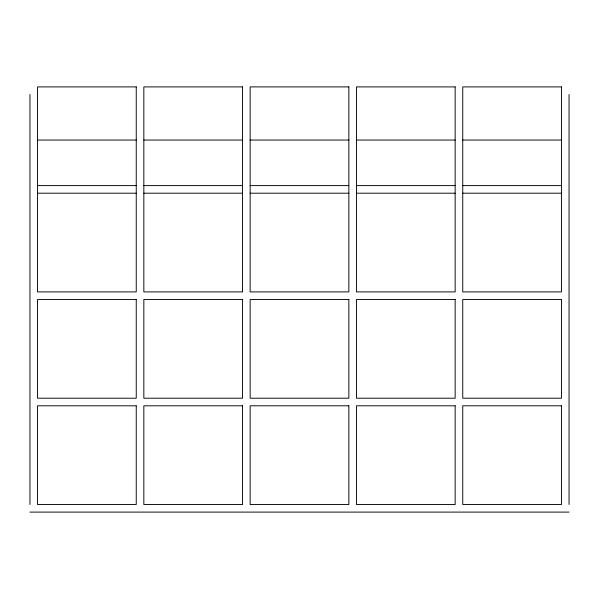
<?xml version="1.0" encoding="UTF-8"?>
<svg xmlns="http://www.w3.org/2000/svg" width="599" height="599" viewBox="0 0 599 599"><rect width="100%" height="100%" fill="white"/><g stroke="black" fill="none" stroke-linecap="round" stroke-linejoin="round"><path stroke-width="0.9" d="M37.542 140.046L136.25 140.046M143.842 140.046L242.55 140.046M250.142 140.046L348.858 140.046M356.45 140.046L455.158 140.046M462.75 140.046L561.458 140.046M37.542 185.608L136.25 185.608M143.842 185.608L242.55 185.608M250.142 185.608L348.858 185.608M356.45 185.608L455.158 185.608M462.75 185.608L561.458 185.608M37.542 193.2L136.25 193.2M143.842 193.2L242.55 193.2M250.142 193.2L348.858 193.2M356.45 193.2L455.158 193.2M462.75 193.2L561.458 193.2M29.95 512.1L569.05 512.1M569.05 94.492L569.05 504.508M29.95 94.492L29.95 504.508M136.25 86.9L37.542 86.9L37.542 291.908L136.25 291.908L136.25 86.9M242.55 86.9L143.842 86.9L143.842 291.908L242.55 291.908L242.55 86.9M348.858 86.9L250.142 86.9L250.142 291.908L348.858 291.908L348.858 86.9M455.158 86.9L356.45 86.9L356.45 291.908L455.158 291.908L455.158 86.9M561.458 86.9L462.75 86.9L462.75 291.908L561.458 291.908L561.458 86.9M136.25 299.5L37.542 299.5L37.542 398.208L136.25 398.208L136.25 299.5M242.55 299.5L143.842 299.5L143.842 398.208L242.55 398.208L242.55 299.5M348.858 299.5L250.142 299.5L250.142 398.208L348.858 398.208L348.858 299.5M455.158 299.5L356.45 299.5L356.45 398.208L455.158 398.208L455.158 299.5M561.458 299.5L462.75 299.5L462.75 398.208L561.458 398.208L561.458 299.5M136.25 405.8L37.542 405.8L37.542 504.508L136.25 504.508L136.25 405.8M242.55 405.8L143.842 405.8L143.842 504.508L242.55 504.508L242.55 405.8M348.858 405.8L250.142 405.8L250.142 504.508L348.858 504.508L348.858 405.8M455.158 405.8L356.45 405.8L356.45 504.508L455.158 504.508L455.158 405.8M561.458 405.8L462.75 405.8L462.75 504.508L561.458 504.508L561.458 405.8"/></g></svg>
